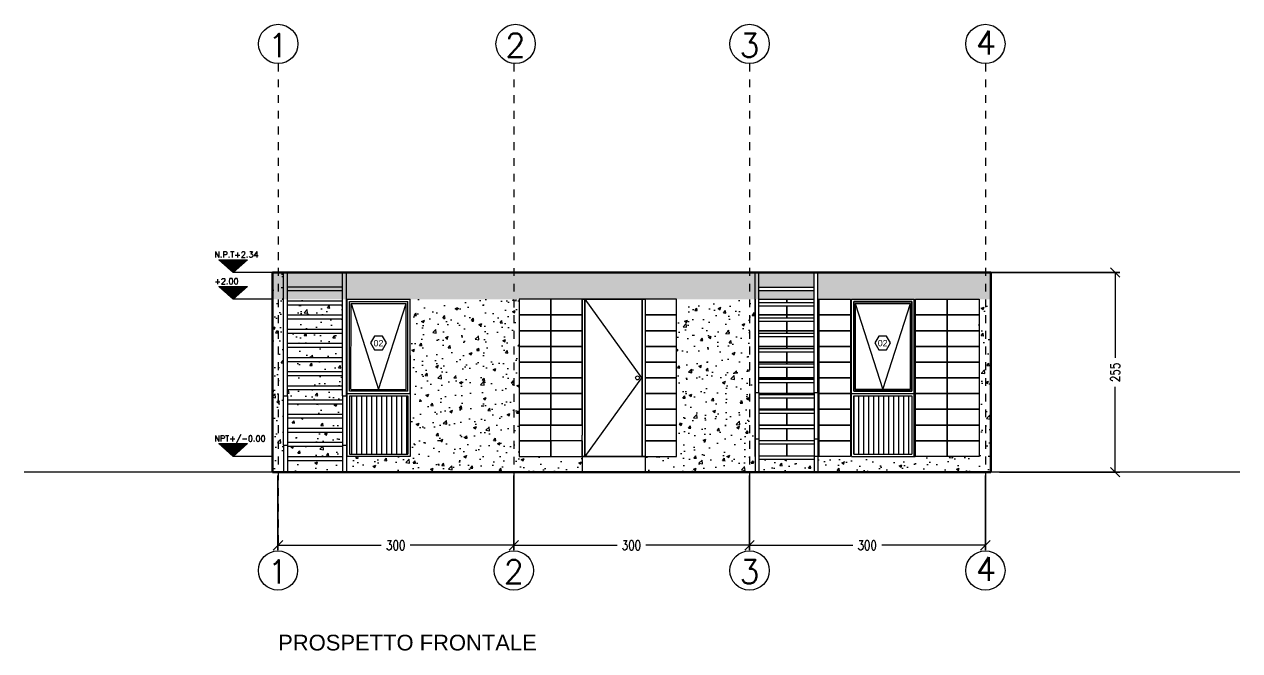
# Model space of a CAD drawing. Header units: inches. Extents: x 15 to 6535, y 214 to 4594.
# Drawn here: x 122.42 to 137.89, y 247.06 to 255.03 of the extents above; entities that cross this region are included whole.
import ezdxf

# ---------------------------------------------------------------- set-up
doc = ezdxf.new("R2010")
doc.units = ezdxf.units.IN
doc.header["$MEASUREMENT"] = 0
doc.linetypes.add('CENTER', pattern=[2, 1.25, -0.25, 0.25, -0.25])
for name, color, linetype, lineweight in [('$0$A-GLAZ-FULL', 4, 'Continuous', 18), ('$1$A-GLAZ-FULL', 4, 'Continuous', 25), ('A-ANNO-SYMB', 3, 'Continuous', 18), ('A-ANNO-TEXT', 3, 'Continuous', 18), ('A-DOOR-FULL', 4, 'Continuous', 25), ('A-ELEV-MBE1', 7, 'Continuous', 13), ('A-ELEV-MBE2', 4, 'Continuous', 18), ('A-ELEV-PATT', 8, 'Continuous', 13), ('A-FURN', 8, 'Continuous', 18), ('A-WALL-FULL', 7, 'Continuous', 35), ('linee di sezione', 3, 'Continuous', 13), ('SIMBOLI FINESTRE', 3, 'Continuous', 13)]:
    doc.layers.add(name, color=color, linetype=linetype, lineweight=lineweight)
doc.styles.add('ARIAL', font='Arial.ttf')
doc.styles.add('E-ROMANS', font='romans.shx', dxfattribs={"width": 0.8})
doc.styles.get("Standard").update_dxf_attribs({"font": 'Arial.ttf'})
doc.dimstyles.new('E-0100_TICK_12', dxfattribs={"dimscale": 0.001, "dimtxt": 120, "dimasz": 120, "dimexe": 60, "dimexo": 40, "dimgap": 60, "dimtad": 0, "dimzin": 0, "dimdsep": 46, "dimtxsty": 'E-ROMANS', "dimblk": 'OBLIQUE', "dimcen": 60, "dimclrd": 256, "dimclre": 256, "dimclrt": 256, "dimadec": 0, "dimazin": 0, "dimtfac": 1, "dimtmove": 1, "dimatfit": 3, "dimldrblk": 'OPEN90', "dimfxl": 1, "dimtfill": 1, "dimtolj": 1, "dimtzin": 0, "dimlwd": -1, "dimarcsym": 0})
pattern_1 = [(50, (149.99646, 356.1131), (0.3643693, -0.0318782), [0.0381, -0.4191]), (355, (149.99646, 356.1131), (-0.0704857, 0.3821133), [0.03048, -0.33528]), (100.451, (150.02682, 356.11045), (0.293885, 0.3502334), [0.03238, -0.35618]), (46.1842, (149.99646, 356.2147), (0.542158, -0.0840847), [0.05715, -0.62865]), (96.6356, (150.04164, 356.2077), (0.4748085, 0.494851), [0.04857, -0.53427]), (351.184, (149.99646, 356.2147), (0.4748092, 0.4948502), [0.04572, -0.50292]), (21, (150.04726, 356.1893), (0.3032298, -0.204531), [0.0381, -0.4191]), (326, (150.04726, 356.1893), (0.123604, 0.3683759), [0.03048, -0.33528]), (71.4514, (150.07253, 356.17227), (0.426833, 0.1638457), [0.03238, -0.35618]), (37.5, (149.99646, 356.11311), (0.0061772, 0.16911008), [0, -0.331216, 0, -0.34036, 0, -0.33655]), (7.5, (149.99646, 356.11311), (0.13363933, 0.20036115), [0, -0.194056, 0, -0.323596, 0, -0.12827]), (327.5, (149.88318, 356.11311), (0.27118119, -0.01145749), [0, -0.127, 0, -0.39624, 0, -0.52578]), (317.5, (149.83238, 356.1131), (0.29625836, 0.050853), [0, -0.1651, 0, -0.263144, 0, -0.37338])]

# ---------------------------------------------------------------- blocks, each defined once
blk = doc.blocks.new('_Oblique')
at = {"color": 0, "linetype": 'ByBlock', "lineweight": -2}
blk.add_line((-0.5, -0.5), (0.5, 0.5), dxfattribs=at)
blk = doc.blocks.new('*D88')
at = {"layer": 'linee di sezione', "lineweight": -2, "transparency": 16777216}
for p, q in [((134.607, 251.868), (136.365, 251.868)), ((134.831, 249.328), (136.365, 249.328))]:
    blk.add_line(p, q, dxfattribs=at)
at = {"layer": 'linee di sezione', "transparency": 16777216}
for p, q in [((136.305, 251.868), (136.305, 250.782)), ((136.305, 249.328), (136.305, 250.415))]:
    blk.add_line(p, q, dxfattribs=at)
at = {"layer": 'linee di sezione', "transparency": 16777216, "xscale": 0.12, "yscale": 0.12, "zscale": 0.12}
for p, rotation in [((136.305, 251.868), 90), ((136.305, 249.328), 270)]:
    blk.add_blockref('_Oblique', p, dxfattribs=dict(at, rotation=rotation))
at = {"layer": 'linee di sezione', "lineweight": 13, "transparency": 16777216, "insert": (136.305, 250.598), "char_height": 0.12, "attachment_point": 5, "rotation": 90, "style": 'E-ROMANS', "bg_fill": 3, "box_fill_scale": 1.25, "bg_fill_color": 256, "bg_fill_true_color": 13158600, "bg_fill_transparency": 0}
blk.add_mtext('\\A1;255', dxfattribs=at)
blk = doc.blocks.new('_Open90')
at = {"color": 0, "linetype": 'ByBlock', "lineweight": -2}
for p, q in [((0, 0), (-1, 0)), ((-0.5, 0.5), (0, 0)), ((0, 0), (-0.5, -0.5))]:
    blk.add_line(p, q, dxfattribs=at)
blk = doc.blocks.new('*D92')
at = {"layer": 'linee di sezione', "lineweight": -2, "transparency": 16777216}
for p, q in [((125.652, 249.288), (125.652, 248.338)), ((128.652, 249.288), (128.652, 248.338))]:
    blk.add_line(p, q, dxfattribs=at)
at = {"layer": 'linee di sezione', "transparency": 16777216}
for p, q in [((125.652, 248.398), (126.966, 248.398)), ((128.652, 248.398), (127.333, 248.398))]:
    blk.add_line(p, q, dxfattribs=at)
at = {"layer": 'linee di sezione', "transparency": 16777216, "xscale": 0.12, "yscale": 0.12, "zscale": 0.12, "rotation": 180}
blk.add_blockref('_Oblique', (125.652, 248.398), dxfattribs=at)
at = {"layer": 'linee di sezione', "transparency": 16777216, "xscale": 0.12, "yscale": 0.12, "zscale": 0.12}
blk.add_blockref('_Oblique', (128.652, 248.398), dxfattribs=at)
at = {"layer": 'linee di sezione', "lineweight": 13, "transparency": 16777216, "insert": (127.15, 248.398), "char_height": 0.12, "attachment_point": 5, "style": 'E-ROMANS', "bg_fill": 3, "box_fill_scale": 1.25, "bg_fill_color": 256, "bg_fill_true_color": 13158600, "bg_fill_transparency": 0}
blk.add_mtext('\\A1;300', dxfattribs=at)
blk = doc.blocks.new('*D93')
at = {"layer": 'linee di sezione', "lineweight": -2, "transparency": 16777216}
for p, q in [((128.652, 249.288), (128.652, 248.338)), ((131.652, 249.288), (131.652, 248.338))]:
    blk.add_line(p, q, dxfattribs=at)
at = {"layer": 'linee di sezione', "transparency": 16777216}
for p, q in [((128.652, 248.398), (129.966, 248.398)), ((131.652, 248.398), (130.333, 248.398))]:
    blk.add_line(p, q, dxfattribs=at)
at = {"layer": 'linee di sezione', "transparency": 16777216, "xscale": 0.12, "yscale": 0.12, "zscale": 0.12, "rotation": 180}
blk.add_blockref('_Oblique', (128.652, 248.398), dxfattribs=at)
at = {"layer": 'linee di sezione', "transparency": 16777216, "xscale": 0.12, "yscale": 0.12, "zscale": 0.12}
blk.add_blockref('_Oblique', (131.652, 248.398), dxfattribs=at)
at = {"layer": 'linee di sezione', "lineweight": 13, "transparency": 16777216, "insert": (130.149, 248.398), "char_height": 0.12, "attachment_point": 5, "style": 'E-ROMANS', "bg_fill": 3, "box_fill_scale": 1.25, "bg_fill_color": 256, "bg_fill_true_color": 13158600, "bg_fill_transparency": 0}
blk.add_mtext('\\A1;300', dxfattribs=at)
blk = doc.blocks.new('*D94')
at = {"layer": 'linee di sezione', "lineweight": -2, "transparency": 16777216}
for p, q in [((131.652, 249.288), (131.652, 248.338)), ((134.652, 249.288), (134.652, 248.338))]:
    blk.add_line(p, q, dxfattribs=at)
at = {"layer": 'linee di sezione', "transparency": 16777216}
for p, q in [((131.652, 248.398), (132.966, 248.398)), ((134.652, 248.398), (133.333, 248.398))]:
    blk.add_line(p, q, dxfattribs=at)
at = {"layer": 'linee di sezione', "transparency": 16777216, "xscale": 0.12, "yscale": 0.12, "zscale": 0.12, "rotation": 180}
blk.add_blockref('_Oblique', (131.652, 248.398), dxfattribs=at)
at = {"layer": 'linee di sezione', "transparency": 16777216, "xscale": 0.12, "yscale": 0.12, "zscale": 0.12}
blk.add_blockref('_Oblique', (134.652, 248.398), dxfattribs=at)
at = {"layer": 'linee di sezione', "lineweight": 13, "transparency": 16777216, "insert": (133.149, 248.398), "char_height": 0.12, "attachment_point": 5, "style": 'E-ROMANS', "bg_fill": 3, "box_fill_scale": 1.25, "bg_fill_color": 256, "bg_fill_true_color": 13158600, "bg_fill_transparency": 0}
blk.add_mtext('\\A1;300', dxfattribs=at)

msp = doc.modelspace()

# ---------------------------------------------------------------- hatches: boundary and pattern name
at = {"layer": 'A-ELEV-PATT'}
h = msp.add_hatch(dxfattribs=at)
h.set_pattern_fill('ANSI31', color=256, scale=0.005, angle=225, style=0)
h.set_pattern_definition([(270, (329.565418, 120.203218), (0.015875, -4e-17), [])])
h.paths.add_polyline_path([(124.898, 252.031), (125.082, 251.868), (125.266, 252.031)])
h = msp.add_hatch(dxfattribs=at)
h.set_pattern_fill('AR-CONC', color=256, scale=0.002, angle=360, style=0)
h.set_pattern_definition([(50, (101.91445, 199.76893), (0.3643693, -0.0318782), [0.0381, -0.4191]), (355, (101.91445, 199.76893), (-0.0704857, 0.3821133), [0.03048, -0.33528]), (100.451, (101.9448, 199.76627), (0.293885, 0.3502334), [0.03238, -0.35618]), (46.1842, (101.91445, 199.87053), (0.542158, -0.0840847), [0.05715, -0.62865]), (96.6356, (101.95963, 199.8635), (0.4748085, 0.494851), [0.04857, -0.53427]), (351.184, (101.91445, 199.87053), (0.474809, 0.49485), [0.04572, -0.50292]), (21, (101.96525, 199.84513), (0.3032298, -0.204531), [0.0381, -0.4191]), (326, (101.96525, 199.84513), (0.123604, 0.368376), [0.03048, -0.33528]), (71.4514, (101.9905, 199.8281), (0.426833, 0.1638457), [0.03238, -0.35618]), (37.5, (101.91445, 199.76893), (0.0061772, 0.16911008), [0, -0.331216, 0, -0.34036, 0, -0.33655]), (7.5, (101.91445, 199.76893), (0.1336393, 0.20036115), [0, -0.194056, 0, -0.323596, 0, -0.12827]), (327.5, (101.80116, 199.76893), (0.2711812, -0.0114575), [0, -0.127, 0, -0.39624, 0, -0.52578]), (317.5, (101.75036, 199.76893), (0.2962584, 0.050853), [0, -0.1651, 0, -0.263144, 0, -0.37338])])
h.paths.add_polyline_path([(132.472, 251.683), (132.472, 251.638), (131.772, 251.638), (131.772, 251.683)])
h.paths.add_polyline_path([(132.522, 251.868), (132.522, 251.528), (134.722, 251.528), (134.722, 251.868)])
h.paths.add_polyline_path([(132.472, 251.528), (132.472, 251.868), (125.582, 251.868), (125.582, 251.528)])
h = msp.add_hatch(dxfattribs=at)
h.set_pattern_fill('AR-CONC', color=256, scale=0.002, style=0)
h.set_pattern_definition([(50, (149.98646, 356.1131), (0.3643693, -0.0318782), [0.0381, -0.4191]), (355, (149.98646, 356.1131), (-0.0704857, 0.3821133), [0.03048, -0.33528]), (100.451, (150.01682, 356.11045), (0.293885, 0.3502334), [0.03238, -0.35618]), (46.1842, (149.98646, 356.2147), (0.542158, -0.0840847), [0.05715, -0.62865]), (96.6356, (150.03164, 356.2077), (0.4748085, 0.494851), [0.04857, -0.53427]), (351.184, (149.98646, 356.2147), (0.4748092, 0.4948502), [0.04572, -0.50292]), (21, (150.03726, 356.1893), (0.3032298, -0.204531), [0.0381, -0.4191]), (326, (150.03726, 356.1893), (0.123604, 0.3683759), [0.03048, -0.33528]), (71.4514, (150.06253, 356.17227), (0.426833, 0.1638457), [0.03238, -0.35618]), (37.5, (149.98646, 356.11311), (0.0061772, 0.16911008), [0, -0.331216, 0, -0.34036, 0, -0.33655]), (7.5, (149.98646, 356.11311), (0.13363933, 0.20036115), [0, -0.194056, 0, -0.323596, 0, -0.12827]), (327.5, (149.87318, 356.11311), (0.27118119, -0.01145749), [0, -0.127, 0, -0.39624, 0, -0.52578]), (317.5, (149.82238, 356.1131), (0.29625836, 0.050853), [0, -0.1651, 0, -0.263144, 0, -0.37338])])
h.paths.add_polyline_path([(125.772, 250.198), (125.772, 250.068), (126.472, 250.068), (126.472, 250.198)])
h.paths.add_polyline_path([(125.772, 251.458), (125.772, 251.328), (126.472, 251.328), (126.472, 251.458)])
h.paths.add_polyline_path([(125.772, 251.528), (125.772, 251.508), (126.472, 251.508), (126.472, 251.528)])
h.paths.add_polyline_path([(125.772, 251.278), (125.772, 251.148), (126.472, 251.148), (126.472, 251.278)])
h.paths.add_polyline_path([(125.722, 249.328), (125.722, 251.868), (125.582, 251.868), (125.582, 249.328)])
h.paths.add_polyline_path([(125.772, 251.098), (125.772, 250.968), (126.472, 250.968), (126.472, 251.098)])
h.paths.add_polyline_path([(125.772, 249.478), (125.772, 249.328), (126.472, 249.328), (126.472, 249.478)])
h.paths.add_polyline_path([(125.772, 250.918), (125.772, 250.788), (126.472, 250.788), (126.472, 250.918)])
h.paths.add_polyline_path([(125.772, 249.658), (125.772, 249.528), (126.472, 249.528), (126.472, 249.658)])
h.paths.add_polyline_path([(125.772, 250.738), (125.772, 250.608), (126.472, 250.608), (126.472, 250.738)])
h.paths.add_polyline_path([(125.772, 249.838), (125.772, 249.708), (126.472, 249.708), (126.472, 249.838)])
h.paths.add_polyline_path([(125.772, 250.558), (125.772, 250.428), (126.472, 250.428), (126.472, 250.558)])
h.paths.add_polyline_path([(125.772, 250.018), (125.772, 249.888), (126.472, 249.888), (126.472, 250.018)])
h.paths.add_polyline_path([(125.772, 250.378), (125.772, 250.248), (126.472, 250.248), (126.472, 250.378)])
h = msp.add_hatch(dxfattribs=at)
h.set_pattern_fill('ANSI31', color=256, scale=0.005, angle=225, style=0)
h.set_pattern_definition([(270, (329.565418, 119.863218), (0.015875, -4e-17), [])])
h.paths.add_polyline_path([(124.898, 251.691), (125.082, 251.528), (125.266, 251.691)])
h = msp.add_hatch(dxfattribs=at)
h.set_pattern_fill('AR-CONC', color=256, scale=0.002, style=0)
h.set_pattern_definition(pattern_1)
h.paths.add_polyline_path([(128.582, 249.328), (129.522, 249.328), (129.522, 249.528), (128.722, 249.528), (128.722, 250.128), (128.722, 250.328), (128.722, 250.528), (128.722, 250.728), (128.722, 250.928), (128.722, 251.128), (128.722, 251.328), (128.722, 251.525), (127.332, 251.525), (127.332, 250.378), (127.332, 249.528), (126.532, 249.528), (126.522, 249.528), (126.522, 249.328)])
h.paths.add_polyline_path([(131.722, 250.343), (131.722, 251.528), (130.722, 251.528), (130.722, 251.328), (130.722, 251.128), (130.722, 250.928), (130.722, 250.728), (130.722, 250.528), (130.722, 250.328), (130.722, 250.128), (130.722, 249.928), (130.722, 249.728), (130.722, 249.528), (130.322, 249.528), (130.322, 249.328), (131.722, 249.328)])
h = msp.add_hatch(dxfattribs=at)
h.set_pattern_fill('AR-CONC', color=256, scale=0.002, style=0)
h.set_pattern_definition(pattern_1)
h.paths.add_polyline_path([(131.772, 249.493), (131.772, 249.343), (132.472, 249.343), (132.472, 249.493)])
h.paths.add_polyline_path([(132.522, 249.528), (132.522, 249.328), (134.722, 249.328), (134.722, 251.528), (134.572, 251.528), (134.572, 249.528)])
h = msp.add_hatch(dxfattribs=at)
h.set_pattern_fill('ANSI31', color=256, scale=0.02, angle=45, style=0)
h.set_pattern_definition([(90, (158.59646, 356.11311), (-0.0635, 7e-18), [])])
h.paths.add_polyline_path([(127.302, 250.298), (126.562, 250.298), (126.562, 249.558), (127.302, 249.558)])
h = msp.add_hatch(dxfattribs=at)
h.set_pattern_fill('ANSI31', color=256, scale=0.02, angle=45, style=0)
h.set_pattern_definition([(90, (149.99646, 356.11311), (-0.0635, 7e-18), [])])
h.paths.add_polyline_path([(132.977, 250.298), (132.977, 249.558), (133.717, 249.558), (133.717, 250.298)])
h = msp.add_hatch(dxfattribs=at)
h.set_pattern_fill('ANSI31', color=256, scale=0.005, angle=225, style=0)
h.set_pattern_definition([(270, (329.565418, 117.863218), (0.015875, -4e-17), [])])
h.paths.add_polyline_path([(124.898, 249.691), (125.082, 249.528), (125.266, 249.691)])

# ---------------------------------------------------------------- linework, layer by layer
at = {"layer": '$0$A-GLAZ-FULL'}
for p, q in [((126.562, 251.498), (127.302, 251.498)), ((126.562, 250.358), (126.562, 251.498)), ((127.302, 250.358), (127.302, 251.498)), ((127.302, 250.358), (126.562, 250.358))]:
    msp.add_line(p, q, dxfattribs=at)
at = {"layer": '$0$A-GLAZ-FULL', "color": 4}
for p, q in [((126.58, 250.381), (126.581, 251.475)), ((126.581, 251.475), (127.283, 251.475)), ((127.284, 250.381), (127.283, 251.475)), ((126.581, 250.381), (127.283, 250.381))]:
    msp.add_line(p, q, dxfattribs=at)
at = {"layer": '$1$A-GLAZ-FULL'}
for p, q in [((132.977, 251.498), (133.717, 251.498)), ((132.977, 250.358), (132.977, 251.498)), ((133.717, 250.358), (133.717, 251.498)), ((133.717, 250.358), (132.977, 250.358))]:
    msp.add_line(p, q, dxfattribs=at)
at = {"layer": '$1$A-GLAZ-FULL', "color": 4}
for p, q in [((132.995, 250.381), (132.996, 251.475)), ((132.996, 251.475), (133.698, 251.475)), ((133.699, 250.381), (133.698, 251.475)), ((132.996, 250.381), (133.698, 250.381))]:
    msp.add_line(p, q, dxfattribs=at)
for p, q in [((129.522, 251.528), (129.557, 251.528)), ((130.287, 251.528), (130.322, 251.528))]:
    msp.add_line(p, q)
at = {"layer": 'A-ANNO-SYMB', "linetype": 'CENTER', "ltscale": 0.04}
for p, q in [((125.654, 254.526), (125.652, 248.328)), ((128.652, 254.525), (128.652, 248.328)), ((131.652, 254.526), (131.652, 248.328)), ((134.652, 254.526), (134.652, 248.328))]:
    msp.add_line(p, q, dxfattribs=at)
at = {"layer": 'A-ANNO-SYMB'}
for points in [[(125.082, 251.868), (124.898, 252.031), (125.266, 252.031)], [(125.082, 251.528), (124.898, 251.691), (125.266, 251.691)], [(125.082, 249.528), (124.898, 249.691), (125.266, 249.691)]]:
    msp.add_lwpolyline(points, close=True, dxfattribs=at)
for centre in [(125.655, 254.776), (128.675, 254.776), (131.652, 254.776), (134.652, 254.776), (125.652, 248.078), (128.652, 248.078), (131.652, 248.078), (134.652, 248.078)]:
    msp.add_circle(centre, 0.25, dxfattribs=at)
at = {"layer": 'A-DOOR-FULL'}
for p, q in [((130.287, 251.528), (129.557, 251.528)), ((129.557, 249.528), (129.557, 251.528)), ((130.287, 251.528), (130.287, 249.528)), ((130.322, 249.528), (129.522, 249.528))]:
    msp.add_line(p, q, dxfattribs=at)
at = {"layer": 'A-ELEV-MBE1'}
for p, q in [((125.722, 250.293), (125.722, 251.868)), ((125.722, 249.673), (125.722, 251.868)), ((125.772, 250.299), (125.772, 251.868)), ((126.472, 250.299), (126.472, 251.868)), ((126.522, 250.299), (126.522, 251.868)), ((125.772, 251.688), (126.472, 251.688)), ((125.772, 251.638), (126.472, 251.638)), ((125.772, 251.508), (126.472, 251.508)), ((125.772, 251.458), (126.472, 251.458)), ((126.532, 249.528), (126.532, 251.528)), ((126.532, 251.528), (127.332, 251.528)), ((127.332, 250.328), (127.332, 251.528)), ((129.522, 251.528), (129.522, 249.798)), ((131.722, 251.528), (131.722, 249.528)), ((131.772, 251.528), (132.472, 251.528)), ((132.947, 251.528), (133.747, 251.528)), ((132.947, 249.528), (132.947, 251.528)), ((133.747, 249.528), (133.747, 251.528)), ((125.772, 251.328), (126.472, 251.328)), ((125.772, 251.278), (126.472, 251.278)), ((125.772, 251.148), (126.472, 251.148)), ((125.772, 251.098), (126.472, 251.098)), ((125.772, 250.968), (126.472, 250.968)), ((125.772, 250.918), (126.472, 250.918)), ((125.772, 250.788), (126.472, 250.788)), ((125.772, 250.738), (126.472, 250.738)), ((127.332, 250.811), (127.332, 250.378)), ((125.772, 250.608), (126.472, 250.608)), ((125.772, 250.558), (126.472, 250.558)), ((127.332, 250.528), (127.332, 249.528)), ((125.772, 250.428), (126.472, 250.428)), ((125.772, 250.378), (126.472, 250.378)), ((125.722, 250.299), (125.772, 250.299)), ((125.772, 250.299), (125.772, 249.673)), ((125.772, 250.248), (126.472, 250.248)), ((126.472, 250.299), (126.472, 249.673)), ((126.472, 250.299), (126.522, 250.299)), ((126.522, 250.299), (126.522, 249.673)), ((126.532, 250.328), (127.332, 250.328)), ((126.562, 250.298), (127.302, 250.298)), ((126.562, 250.298), (126.562, 249.558)), ((127.302, 250.298), (127.302, 249.558)), ((132.947, 250.328), (133.747, 250.328)), ((132.977, 250.298), (133.717, 250.298)), ((132.977, 250.298), (132.977, 249.558)), ((133.717, 250.298), (133.717, 249.558)), ((125.772, 250.198), (126.472, 250.198)), ((125.772, 250.068), (126.472, 250.068)), ((125.772, 250.018), (126.472, 250.018)), ((129.522, 249.928), (129.122, 249.928)), ((125.772, 249.888), (126.472, 249.888)), ((125.772, 249.838), (126.472, 249.838)), ((129.522, 249.728), (129.522, 249.798)), ((125.722, 249.673), (125.722, 249.328)), ((125.722, 249.673), (125.772, 249.673)), ((125.772, 249.708), (126.472, 249.708)), ((125.772, 249.673), (125.772, 249.328)), ((125.772, 249.658), (126.472, 249.658)), ((126.472, 249.673), (126.472, 249.328)), ((126.472, 249.673), (126.522, 249.673)), ((126.522, 249.673), (126.522, 249.328)), ((128.722, 249.728), (128.722, 249.528)), ((129.522, 249.728), (129.522, 249.528)), ((129.522, 249.728), (129.522, 249.528)), ((125.772, 249.528), (126.472, 249.528)), ((125.772, 249.528), (126.472, 249.528)), ((125.772, 249.478), (126.472, 249.478)), ((127.332, 249.528), (126.532, 249.528)), ((126.562, 249.558), (127.302, 249.558)), ((129.522, 249.528), (129.522, 249.328)), ((130.322, 249.528), (130.322, 249.328)), ((132.947, 249.528), (133.757, 249.528)), ((132.977, 249.558), (133.717, 249.558)), ((125.582, 249.328), (122.424, 249.328)), ((125.582, 249.328), (131.772, 249.328)), ((137.888, 249.328), (134.722, 249.328))]:
    msp.add_line(p, q, dxfattribs=at)
at = {"layer": 'A-ELEV-MBE1', "color": 0, "ltscale": 0.8}
for p, q in [((131.722, 250.343), (131.722, 251.868)), ((131.772, 250.343), (131.772, 251.868)), ((132.472, 250.343), (132.472, 251.868)), ((132.522, 250.343), (132.522, 251.868)), ((131.772, 251.683), (132.472, 251.683)), ((131.772, 251.638), (132.472, 251.638)), ((131.772, 251.488), (132.472, 251.488)), ((131.772, 251.443), (132.472, 251.443)), ((131.772, 251.293), (132.472, 251.293)), ((131.772, 251.248), (132.472, 251.248)), ((131.772, 251.098), (132.472, 251.098)), ((131.772, 251.053), (132.472, 251.053)), ((131.772, 250.903), (132.472, 250.903)), ((131.772, 250.858), (132.472, 250.858)), ((131.772, 250.708), (132.472, 250.708)), ((131.772, 250.663), (132.472, 250.663)), ((131.772, 250.513), (132.472, 250.513)), ((131.772, 250.468), (132.472, 250.468)), ((131.722, 250.343), (131.772, 250.343)), ((131.722, 250.343), (131.722, 249.328)), ((131.772, 250.343), (131.772, 249.328)), ((131.772, 250.318), (132.472, 250.318)), ((131.772, 250.273), (132.472, 250.273)), ((132.472, 250.343), (132.522, 250.343)), ((132.472, 250.343), (132.472, 249.328)), ((132.522, 250.343), (132.522, 249.328)), ((131.772, 250.123), (132.472, 250.123)), ((131.772, 250.078), (132.472, 250.078)), ((131.772, 249.928), (132.472, 249.928)), ((131.722, 249.753), (131.772, 249.753)), ((131.772, 249.883), (132.472, 249.883)), ((132.472, 249.753), (132.522, 249.753)), ((131.772, 249.733), (132.472, 249.733)), ((131.772, 249.688), (132.472, 249.688)), ((131.772, 249.538), (132.472, 249.538)), ((131.772, 249.493), (132.472, 249.493))]:
    msp.add_line(p, q, dxfattribs=at)
at = {"layer": 'A-ELEV-MBE1'}
for points in [[(128.722, 251.328), (129.122, 251.328), (129.122, 251.528), (128.722, 251.528)], [(129.122, 251.328), (129.522, 251.328), (129.522, 251.528), (129.122, 251.528)], [(130.322, 251.328), (130.722, 251.328), (130.722, 251.528), (130.322, 251.528)], [(132.532, 251.528), (132.937, 251.528), (132.937, 251.328), (132.532, 251.328)], [(133.762, 251.528), (134.167, 251.528), (134.167, 251.328), (133.762, 251.328)], [(134.167, 251.528), (134.572, 251.528), (134.572, 251.328), (134.167, 251.328)], [(128.722, 251.128), (129.122, 251.128), (129.122, 251.328), (128.722, 251.328)], [(129.122, 251.128), (129.522, 251.128), (129.522, 251.328), (129.122, 251.328)], [(130.322, 251.128), (130.722, 251.128), (130.722, 251.328), (130.322, 251.328)], [(132.532, 251.328), (132.937, 251.328), (132.937, 251.128), (132.532, 251.128)], [(133.762, 251.328), (134.167, 251.328), (134.167, 251.128), (133.762, 251.128)], [(134.167, 251.328), (134.572, 251.328), (134.572, 251.128), (134.167, 251.128)], [(128.722, 250.928), (129.122, 250.928), (129.122, 251.128), (128.722, 251.128)], [(129.122, 250.928), (129.522, 250.928), (129.522, 251.128), (129.122, 251.128)], [(130.322, 250.928), (130.722, 250.928), (130.722, 251.128), (130.322, 251.128)], [(132.532, 251.128), (132.937, 251.128), (132.937, 250.928), (132.532, 250.928)], [(133.762, 251.128), (134.167, 251.128), (134.167, 250.928), (133.762, 250.928)], [(134.167, 251.128), (134.572, 251.128), (134.572, 250.928), (134.167, 250.928)], [(128.722, 250.728), (129.122, 250.728), (129.122, 250.928), (128.722, 250.928)], [(129.122, 250.728), (129.522, 250.728), (129.522, 250.928), (129.122, 250.928)], [(130.322, 250.728), (130.722, 250.728), (130.722, 250.928), (130.322, 250.928)], [(132.532, 250.928), (132.937, 250.928), (132.937, 250.728), (132.532, 250.728)], [(133.762, 250.928), (134.167, 250.928), (134.167, 250.728), (133.762, 250.728)], [(134.167, 250.928), (134.572, 250.928), (134.572, 250.728), (134.167, 250.728)], [(128.722, 250.528), (129.122, 250.528), (129.122, 250.728), (128.722, 250.728)], [(129.122, 250.528), (129.522, 250.528), (129.522, 250.728), (129.122, 250.728)], [(130.322, 250.528), (130.722, 250.528), (130.722, 250.728), (130.322, 250.728)], [(132.532, 250.728), (132.937, 250.728), (132.937, 250.528), (132.532, 250.528)], [(133.762, 250.728), (134.167, 250.728), (134.167, 250.528), (133.762, 250.528)], [(134.167, 250.728), (134.572, 250.728), (134.572, 250.528), (134.167, 250.528)], [(128.722, 250.328), (129.122, 250.328), (129.122, 250.528), (128.722, 250.528)], [(129.122, 250.328), (129.522, 250.328), (129.522, 250.528), (129.122, 250.528)], [(130.322, 250.328), (130.722, 250.328), (130.722, 250.528), (130.322, 250.528)], [(132.532, 250.528), (132.937, 250.528), (132.937, 250.328), (132.532, 250.328)], [(133.762, 250.528), (134.167, 250.528), (134.167, 250.328), (133.762, 250.328)], [(134.167, 250.528), (134.572, 250.528), (134.572, 250.328), (134.167, 250.328)], [(128.722, 250.128), (129.122, 250.128), (129.122, 250.328), (128.722, 250.328)], [(129.122, 250.128), (129.522, 250.128), (129.522, 250.328), (129.122, 250.328)], [(130.322, 250.128), (130.722, 250.128), (130.722, 250.328), (130.322, 250.328)], [(132.532, 250.328), (132.937, 250.328), (132.937, 250.128), (132.532, 250.128)], [(133.762, 250.328), (134.167, 250.328), (134.167, 250.128), (133.762, 250.128)], [(134.167, 250.328), (134.572, 250.328), (134.572, 250.128), (134.167, 250.128)], [(128.722, 249.928), (129.122, 249.928), (129.122, 250.128), (128.722, 250.128)], [(129.122, 249.928), (129.522, 249.928), (129.522, 250.128), (129.122, 250.128)], [(130.322, 249.928), (130.722, 249.928), (130.722, 250.128), (130.322, 250.128)], [(132.532, 250.128), (132.937, 250.128), (132.937, 249.928), (132.532, 249.928)], [(133.762, 250.128), (134.167, 250.128), (134.167, 249.928), (133.762, 249.928)], [(134.167, 250.128), (134.572, 250.128), (134.572, 249.928), (134.167, 249.928)], [(130.322, 249.728), (130.722, 249.728), (130.722, 249.928), (130.322, 249.928)], [(132.532, 249.928), (132.937, 249.928), (132.937, 249.728), (132.532, 249.728)], [(133.762, 249.928), (134.167, 249.928), (134.167, 249.728), (133.762, 249.728)], [(134.167, 249.928), (134.572, 249.928), (134.572, 249.728), (134.167, 249.728)], [(128.722, 249.528), (129.122, 249.528), (129.122, 249.728), (128.722, 249.728)], [(129.122, 249.528), (129.522, 249.528), (129.522, 249.728), (129.122, 249.728)], [(130.322, 249.528), (130.722, 249.528), (130.722, 249.728), (130.322, 249.728)], [(132.532, 249.728), (132.937, 249.728), (132.937, 249.528), (132.532, 249.528)], [(133.762, 249.728), (134.167, 249.728), (134.167, 249.528), (133.762, 249.528)], [(134.167, 249.728), (134.572, 249.728), (134.572, 249.528), (134.167, 249.528)]]:
    msp.add_lwpolyline(points, close=True, dxfattribs=at)
for points in [[(132.127, 251.443), (132.127, 251.328), (131.772, 251.328), (131.772, 251.528), (132.127, 251.528), (132.127, 251.488)], [(132.127, 251.488), (132.127, 251.528), (132.472, 251.528)], [(132.522, 251.528), (132.532, 251.528), (132.532, 251.328), (132.522, 251.328)], [(132.127, 251.248), (132.127, 251.128), (131.772, 251.128), (131.772, 251.328), (132.127, 251.328), (132.127, 251.293)], [(132.472, 251.328), (132.127, 251.328), (132.127, 251.443)], [(132.127, 251.293), (132.127, 251.328), (132.472, 251.328)], [(132.522, 251.328), (132.532, 251.328), (132.532, 251.128), (132.522, 251.128)], [(132.472, 251.128), (132.127, 251.128), (132.127, 251.248)], [(131.722, 250.928), (131.722, 251.128)], [(131.772, 251.128), (132.127, 251.128), (132.127, 251.098)], [(132.127, 251.053), (132.127, 250.928), (131.772, 250.928)], [(132.127, 251.098), (132.127, 251.128), (132.472, 251.128)], [(132.472, 250.928), (132.127, 250.928), (132.127, 251.053)], [(132.522, 251.128), (132.532, 251.128), (132.532, 250.928), (132.522, 250.928)], [(131.722, 250.728), (131.722, 250.928)], [(131.772, 250.928), (132.127, 250.928), (132.127, 250.903)], [(132.127, 250.858), (132.127, 250.728), (131.772, 250.728)], [(132.127, 250.903), (132.127, 250.928), (132.472, 250.928)], [(132.472, 250.728), (132.127, 250.728), (132.127, 250.858)], [(132.522, 250.928), (132.532, 250.928), (132.532, 250.728), (132.522, 250.728)], [(131.722, 250.528), (131.722, 250.728)], [(131.772, 250.728), (132.127, 250.728), (132.127, 250.708)], [(132.127, 250.708), (132.127, 250.728), (132.472, 250.728)], [(132.522, 250.728), (132.532, 250.728), (132.532, 250.528), (132.522, 250.528)], [(131.722, 250.328), (131.722, 250.528)], [(132.127, 250.663), (132.127, 250.528), (131.772, 250.528)], [(131.772, 250.528), (132.127, 250.528), (132.127, 250.513)], [(132.472, 250.528), (132.127, 250.528), (132.127, 250.663)], [(132.127, 250.513), (132.127, 250.528), (132.472, 250.528)], [(132.522, 250.528), (132.532, 250.528), (132.532, 250.328), (132.522, 250.328)], [(132.127, 250.468), (132.127, 250.328), (131.772, 250.328)], [(132.472, 250.328), (132.127, 250.328), (132.127, 250.468)], [(131.722, 250.128), (131.722, 250.328)], [(131.772, 250.328), (132.127, 250.328), (132.127, 250.318)], [(132.127, 250.273), (132.127, 250.128), (131.772, 250.128)], [(132.127, 250.318), (132.127, 250.328), (132.472, 250.328)], [(132.472, 250.128), (132.127, 250.128), (132.127, 250.273)], [(132.522, 250.328), (132.532, 250.328), (132.532, 250.128), (132.522, 250.128)], [(131.722, 249.928), (131.722, 250.128)], [(131.772, 250.128), (132.127, 250.128), (132.127, 250.123)], [(132.127, 250.078), (132.127, 249.928), (131.772, 249.928)], [(132.127, 250.123), (132.127, 250.128), (132.472, 250.128)], [(132.472, 249.928), (132.127, 249.928), (132.127, 250.078)], [(132.522, 250.128), (132.532, 250.128), (132.532, 249.928), (132.522, 249.928)], [(129.122, 249.728), (129.122, 249.928), (128.722, 249.928), (128.722, 249.728)], [(131.722, 249.728), (131.722, 249.928)], [(131.772, 249.928), (132.127, 249.928)], [(132.127, 249.928), (132.127, 249.928), (132.472, 249.928)], [(132.522, 249.928), (132.532, 249.928), (132.532, 249.728), (132.522, 249.728)], [(132.127, 249.733), (132.127, 249.883)], [(132.127, 249.883), (132.127, 249.733)], [(128.732, 249.728), (129.132, 249.728)], [(131.722, 249.528), (131.722, 249.728)], [(132.127, 249.538), (132.127, 249.688)], [(132.127, 249.688), (132.127, 249.538)], [(132.522, 249.728), (132.532, 249.728), (132.532, 249.528), (132.472, 249.528)]]:
    msp.add_lwpolyline(points, dxfattribs=at)
at = {"layer": 'A-ELEV-MBE2', "ltscale": 0.8}
msp.add_circle((130.226, 250.528), 0.025, dxfattribs=at)
at = {"layer": 'A-FURN', "ltscale": 0.8}
for p, q in [((126.581, 251.475), (126.932, 250.381)), ((126.932, 250.381), (127.283, 251.475)), ((132.996, 251.475), (133.347, 250.381)), ((133.347, 250.381), (133.698, 251.475))]:
    msp.add_line(p, q, dxfattribs=at)
msp.add_lwpolyline([(129.557, 251.528), (130.277, 250.528), (129.557, 249.528)], dxfattribs=at)
at = {"layer": 'A-WALL-FULL'}
for p, q in [((125.582, 251.868), (125.582, 249.328)), ((125.582, 251.868), (134.722, 251.868)), ((134.722, 251.868), (134.722, 249.328)), ((125.582, 249.328), (134.722, 249.328))]:
    msp.add_line(p, q, dxfattribs=at)
at = {"layer": 'linee di sezione', "ltscale": 0.8}
for p, q in [((125.582, 251.868), (125.082, 251.868)), ((125.582, 251.528), (125.082, 251.528)), ((125.582, 249.528), (125.082, 249.528))]:
    msp.add_line(p, q, dxfattribs=at)
at = {"layer": 'SIMBOLI FINESTRE'}
for points in [[(127.031, 250.972), (126.981, 251.058), (126.881, 251.058), (126.831, 250.972), (126.881, 250.885), (126.981, 250.885)], [(133.446, 250.972), (133.396, 251.058), (133.296, 251.058), (133.246, 250.972), (133.296, 250.885), (133.396, 250.885)]]:
    msp.add_lwpolyline(points, close=True, dxfattribs=at)

# ---------------------------------------------------------------- texts
at = {"layer": 'A-ANNO-TEXT', "style": 'E-ROMANS'}
for s, height, p in [('1', 0.3, (125.527, 254.609)), ('2', 0.3, (128.543, 254.609)), ('3', 0.3, (131.523, 254.609)), ('4', 0.3, (134.531, 254.644)), ('N.P.T+2.34', 0.075, (124.842, 252.059)), ('+2.00', 0.075, (124.842, 251.719)), ('NPT+/-0.00', 0.075, (124.842, 249.719)), ('1', 0.3, (125.523, 247.911)), ('2', 0.3, (128.523, 247.911)), ('3', 0.3, (131.523, 247.911)), ('4', 0.3, (134.531, 247.946))]:
    msp.add_text(s, height=height, dxfattribs=at).set_placement(p)
at = {"layer": 'A-ANNO-TEXT', "insert": (125.654, 247.26), "char_height": 0.2, "attachment_point": 1}
msp.add_mtext_dynamic_manual_height_columns('PROSPETTO FRONTALE', width=3.55047, gutter_width=1, heights=[0.291], dxfattribs=at)
at = {"layer": 'SIMBOLI FINESTRE', "style": 'ARIAL'}
for p in [(126.868, 250.93), (133.283, 250.93)]:
    msp.add_text('02', height=0.0807, rotation=359.8326, dxfattribs=at).set_placement(p)

# ---------------------------------------------------------------- next in the draw order: dimensions: what is measured, and where the dimension line sits
at = {"layer": 'linee di sezione', "lineweight": 13}
dim = msp.add_linear_dim(base=(136.305, 249.328), p1=(134.567, 251.868), p2=(134.791, 249.328), angle=90, text='255', dimstyle='E-0100_TICK_12', dxfattribs=at)
dim.commit()
dim.dimension.update_dxf_attribs({"geometry": '*D88', "text_midpoint": (136.305, 250.598)})
dim = msp.add_linear_dim(base=(128.652, 248.398), p1=(125.652, 249.328), p2=(128.652, 249.328), text='300', dimstyle='E-0100_TICK_12', dxfattribs=at)
dim.commit()
dim.dimension.update_dxf_attribs({"geometry": '*D92', "text_midpoint": (127.15, 248.398), "dimtype": 160})

# ---------------------------------------------------------------- next in the draw order: dimensions: what is measured, and where the dimension line sits
dim = msp.add_linear_dim(base=(131.652, 248.398), p1=(128.652, 249.328), p2=(131.652, 249.328), text='300', dimstyle='E-0100_TICK_12', dxfattribs=at)
dim.commit()
dim.dimension.update_dxf_attribs({"geometry": '*D93', "text_midpoint": (130.149, 248.398), "dimtype": 160})

# ---------------------------------------------------------------- next in the draw order: dimensions: what is measured, and where the dimension line sits
dim = msp.add_linear_dim(base=(134.652, 248.398), p1=(131.652, 249.328), p2=(134.652, 249.328), text='300', dimstyle='E-0100_TICK_12', dxfattribs=at)
dim.commit()
dim.dimension.update_dxf_attribs({"geometry": '*D94', "text_midpoint": (133.149, 248.398), "dimtype": 160})

doc.saveas('drawing.dxf')
